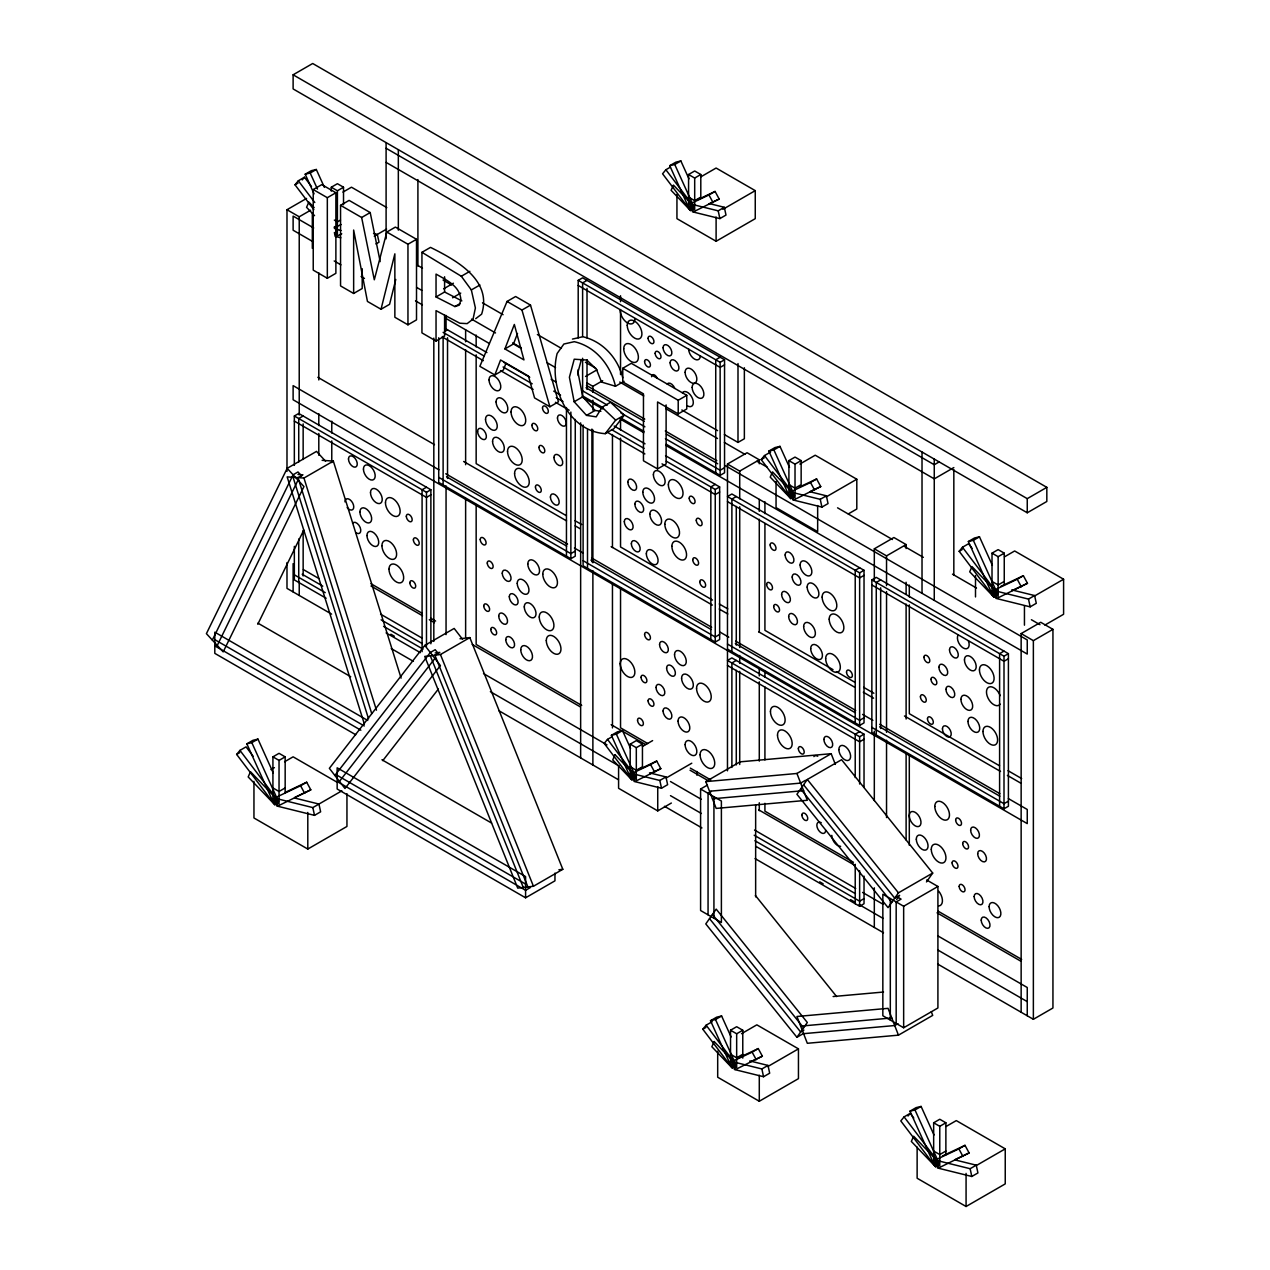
<?xml version="1.0" encoding="UTF-8"?>
<svg xmlns="http://www.w3.org/2000/svg" width="1270" height="1270" viewBox="0 0 1270 1270"><rect width="100%" height="100%" fill="white"/><g stroke="black" fill="none" stroke-linecap="round" stroke-linejoin="round"><path stroke-width="1.5" d="M353.647 293.465L353.647 230.045L367.443 301.434L381.016 309.261L394.859 253.841L394.859 317.262L407.956 324.818L416.512 319.865L416.512 239.3L395.383 227.092L386.826 232.045L374.301 279.781L361.648 217.503L340.55 205.327L340.55 285.909L353.647 293.465L362.204 288.512L362.204 268.7M395.78 279.463L389.572 304.324L381.016 309.261M581.342 359.68L577.961 372.3L582.724 396.811L595.106 410.448L600.9 411.321M494.824 374.967L500.57 359.997L528.463 376.095L534.559 397.907L549.894 406.765L558.451 401.812L530.511 305.117L515.62 296.513L507.047 301.45L479.869 366.331L494.824 374.967L503.38 370.014L505.936 363.363M504.904 348.917L514.334 324.453L523.954 359.902L504.904 348.917L513.477 343.964L517.509 333.486M274.844 804.751L277.13 799.528L250.476 771.716L248.19 776.938L274.844 804.751L277.892 802.989M690.483 210.55L692.769 205.311L673.402 185.087L671.1 190.309L690.483 210.55L693.547 208.772M790.813 498.618L793.115 493.395L772.525 471.9L770.223 477.123L790.813 498.618L793.877 496.856M993.934 597.106L996.22 591.868L971.994 566.579L969.708 571.817L993.934 597.106L996.982 595.328M935.561 1166.733L937.863 1161.494L913.638 1136.206L911.336 1141.444L935.561 1166.733L938.625 1164.955M287.163 468.344L206.407 633.651L223.202 651.891L303.959 486.585L287.163 468.344L316.532 451.39L325.565 461.216M212.344 640.096L293.1 474.789L297.99 471.964L301.688 475.98M217.265 645.446L298.021 480.139M257.778 624.269L303.8 530.066M615.474 386.255C610.632 365.49 595.773 346.519 574.294 341.693L563.88 344.027L557.133 353.505C548.608 386.636 567.738 431.101 605.218 433.673L613.791 428.736L624.237 415.163L610.568 402.288L602.012 407.225L596.202 416.846L586.534 415.385L574.167 401.764L569.404 377.253L574.231 359.204L586.819 360.045L596.36 369.189L601.535 382.064L615.474 386.255L624.046 381.317M807.323 779.478L796.925 794.274L888.047 907.637L898.446 892.842L932.704 873.062L841.581 759.698L807.323 779.478L898.446 892.842M796.925 1037.288L807.323 1022.493L716.185 909.129L705.787 923.925L796.925 1037.288L803.767 1033.335M896.668 899.509L899.604 895.334L894.715 898.16L803.592 784.796M926.465 881.951L932.704 873.062M605.218 433.673L615.664 420.116L624.237 415.163M424.799 645.398L329.359 768.318L344.964 788.495L440.404 665.575L424.799 645.398L454.168 628.444L462.566 639.302M334.867 775.446L430.308 652.526L435.197 649.7L438.642 654.145M339.455 781.367L434.896 658.447M382.778 760.635L438.356 689.07M313.849 209.661L295.005 184.801L298.323 180.769L304.435 177.228L311.499 186.563M302.228 179.927L304.435 177.228M665.877 169.751L662.575 173.784L689.975 209.947L693.277 205.915L665.877 169.751L670.465 167.1M239.951 750.395L277.638 800.132L274.336 804.164L236.649 754.428L239.951 750.395L246.062 746.855L253.127 756.19M764.492 455.565L793.623 493.998L790.305 498.031L761.19 459.597L764.492 455.565L770.62 452.041M607.505 739.378L604.202 743.41L631.603 779.574L634.921 775.541L607.505 739.378L612.092 736.727M962.469 547.259L996.728 592.471L993.426 596.503L959.168 551.291L962.469 547.259L968.581 543.735L972.137 548.402M706.136 1025.192L735.251 1063.625L731.949 1067.657L702.818 1029.224L706.136 1025.192L712.248 1021.667M904.097 1116.886L900.795 1120.918L935.053 1166.13L938.371 1162.098L904.097 1116.886L910.225 1113.361L913.765 1118.029M908.018 1116.044L910.225 1113.361M475.71 318.675L481.632 314.15C492.681 279.844 455.867 260.033 430.514 247.38L421.942 252.317L421.942 332.899L436.039 341.027L444.595 336.09L444.595 315.182M293.116 74.803L312.69 63.5L1046.829 487.347L1046.829 501.475L1027.255 512.778L293.116 88.932L293.116 74.803L1027.255 498.65L1046.829 487.347M314.087 193.85L305.197 174.212L311.325 170.688L316.309 169.482L324.39 187.341M305.197 174.212L310.197 173.022L316.309 169.482M295.005 184.801L298.069 183.039M313.23 189.563L321.802 184.61L335.883 192.754L335.883 273.32L327.327 278.273L313.23 270.129L313.23 189.563L327.327 197.691L335.883 192.754M286.988 471.408L286.988 209.725L306.578 198.422M331.295 191.119L331.295 187.23L337.407 183.706L343.519 187.23L343.519 204.724M331.295 187.23L337.407 190.77L343.519 187.23M286.988 209.725L299.228 216.789L310.658 210.201M342.963 192.103L351.472 187.198L386.81 207.597M340.55 205.327L349.123 200.39L370.205 212.566L380.174 261.62M340.471 220.091L337.407 221.853L334.343 220.091M361.648 217.503L370.205 212.566M374.253 236.188L386.588 229.092M375.936 243.951L379 242.189L377.317 234.426L373.539 233.49M386.826 232.045L407.956 244.237L416.512 239.3M421.942 252.317L461.312 276.257L469.868 271.32M443.611 288.846L453.406 283.194M436.039 296.958L454.882 306.562L459.28 305.149L460.883 299.815C460.026 286.02 446.437 280.146 436.039 274.082L436.039 296.958L444.595 292.005L461.851 300.879M669.75 165.687L674.751 164.497L694.134 207.327L689.134 208.534L669.75 165.687L675.878 162.163L680.863 160.957L688.943 178.816M674.751 164.497L680.863 160.957M452.58 297.799L460.74 293.084M436.039 341.027L436.039 310.642L459.835 323.215L467.138 323.628L473.059 319.103L475.393 307.975L471.345 289.941L479.917 285.004M454.882 306.562L460.026 303.609M700.802 174.514L694.69 178.054L694.69 209.693L688.578 206.169L688.578 174.514L694.69 170.99L700.802 174.514L700.802 197.12L694.69 200.66L688.578 197.12M700.786 176.879L716.105 168.037L755.253 190.643L755.253 218.662L716.105 241.268L676.942 218.662L676.942 194.373M294.338 465.376L294.338 416.004L298.736 413.464L430.879 489.76L430.879 643.779M444.595 331.518L447.532 329.819M303.149 416.004L298.736 418.544L298.736 461.994M708.946 194.977L715.073 191.437L719.185 199.041L693.69 211.725L689.578 204.137L708.946 194.977L713.073 202.581M507.047 301.45L521.954 310.055L530.511 305.117M578.199 337.883L578.199 280.368L582.612 277.828L724.551 359.775L724.551 472.805L720.138 475.345L666.242 444.23M587.01 280.368L582.612 282.908L582.612 336.455M718.201 210.836L724.313 207.296L725.995 215.059L719.884 218.599L692.467 211.82L690.785 204.057L718.201 210.836L719.884 218.599M722.916 209.312L755.253 190.643M364.379 724.122L287.163 476.885L303.959 478.044L333.327 461.089L401.114 678.132M585.549 376.444L596.963 369.856M657.558 468.916L643.461 460.788L643.461 393.843L622.76 381.889L622.76 368.268L631.317 363.315L686.768 395.335L686.768 408.956L678.212 413.909L657.558 401.971L657.558 468.916L666.115 463.979L666.115 404.908M586.772 382.81L592.884 386.334L602.678 380.683M426.482 487.22L422.084 489.76L422.084 651.685M574.167 401.764L582.724 396.811M294.338 416.004L426.482 492.3L430.879 489.76M430.879 494.84L426.482 497.395L294.338 421.1M586.534 415.385L595.106 410.448M720.138 357.235L715.74 359.775L715.74 472.805M578.199 280.368L720.138 362.315L724.551 359.775M724.551 364.855L720.138 367.395L578.199 285.464M622.76 368.268L678.212 400.272L686.768 395.335M724.376 434.562L737.997 442.42L744.363 438.753L744.363 367.776M575.262 551.069L570.865 553.625L438.721 477.329M727.472 770.827L727.472 464.042L747.062 452.739L759.285 459.803L759.285 463.772M724.551 467.709L720.138 470.265L665.417 438.674M246.84 743.839L251.825 742.648L278.479 801.545L273.479 802.735L246.84 743.839L252.952 740.315L257.953 739.108L273.288 773.033M251.825 742.648L257.953 739.108M438.721 337.756L438.721 482.409L570.865 558.705L575.262 556.165L575.262 419.433M236.649 754.428L239.697 752.665M768.874 451.088L773.875 449.897L794.464 495.411L789.464 496.618L768.874 451.088L774.986 447.564L779.986 446.373L789.495 467.376M773.875 449.897L779.986 446.373M715.248 484.394L710.835 486.934L710.835 639.524M727.472 464.042L739.711 471.106L759.285 459.803M761.19 459.597L764.254 457.835M666.306 461.216L715.248 489.474L719.645 486.934L719.645 639.524L715.248 642.064L583.105 565.769L583.105 425.069M719.645 492.014L715.248 494.554L662.035 463.852M440.452 654.542L469.821 637.603L562.816 869.299L533.448 886.254L517.731 888.127L424.736 656.415L440.452 654.542L533.448 886.254M272.923 756.856L279.035 760.397L279.035 803.91L272.923 800.386L272.923 756.856L279.035 753.332L285.163 756.856L285.163 793.274M801.148 460.613L795.02 464.153L795.02 497.776L788.908 494.252L788.908 460.613L795.02 457.089L801.148 460.613L801.148 484.632L795.02 488.172L788.908 484.632M279.035 760.397L285.163 756.856M736.283 496.538L731.885 499.078L731.885 651.669M799.894 464.058L815.213 455.216L856.806 479.234L856.806 509.016L848.296 513.921M270.986 769.604L274.383 767.636M284.607 761.73L293.116 756.825L336.852 782.082M810.498 482.489L816.61 478.949L820.737 486.553L794.02 499.808L789.908 492.204L810.498 482.489L814.61 490.093M285.163 787.94L279.035 791.48L272.923 787.94M300.577 785.749L306.689 782.225L310.801 789.829L278.035 805.942L273.923 798.338L300.577 785.749L304.689 793.353M820.245 499.332L826.357 495.808L828.04 503.571L821.928 507.095L792.797 499.888L791.131 492.125L820.245 499.332L821.928 507.095M826.167 496.919L856.806 479.234M294.449 797.989L318.945 804.053L320.627 811.816L314.515 815.356L276.828 806.021L275.145 798.258L312.833 807.593L341.836 790.845M939.165 461.915L934.26 464.741L386.096 148.273M953.833 467.566L934.26 478.869L386.096 162.401M253.952 781.352L253.952 817.975L307.8 849.058L346.948 826.452L346.948 793.686M719.645 634.428L715.248 636.984L583.105 560.689M874.316 580.533L874.316 548.815L893.889 537.512L906.113 544.576L906.113 548.545M859.631 567.753L855.218 570.293L855.218 722.884M874.316 548.815L886.539 555.879L906.113 544.576M864.029 570.293L731.885 493.998L727.472 496.538L859.631 572.833L864.029 570.293L864.029 722.884L859.631 725.424L727.472 649.129M864.029 575.373L859.631 577.913L727.472 501.618M871.855 579.898L876.268 577.358L1008.412 653.653L1008.412 806.244L1003.999 808.784L871.855 732.488L871.855 579.898L1003.999 656.193L1008.412 653.653M736.283 660.432L731.885 662.972L731.885 767.461M611.394 735.314L616.379 734.123L635.762 776.954L630.761 778.161L611.394 735.314L617.506 731.79L622.506 730.583L630.571 748.443M880.666 579.898L876.268 582.438L876.268 735.028M616.379 734.123L622.506 730.583M968.359 541.544L973.344 540.337L997.569 593.884L992.584 595.09L968.359 541.544L974.471 538.004L979.472 536.813L992.394 565.372M973.344 540.337L979.472 536.813M959.168 551.291L962.215 549.529M642.445 744.141L636.318 747.681L636.318 779.32L630.206 775.795L630.206 744.141L636.318 740.616L642.445 744.141L642.445 766.747L636.318 770.287L630.206 766.747M642.414 746.506L652.621 740.6M1004.252 553.164L998.141 556.689L998.141 596.249L992.013 592.725L992.013 553.164L998.141 549.624L1004.252 553.164L1004.252 585.184M1004.443 556.863L1014.651 550.974L1063.593 579.231L1063.593 614.267L1044.877 625.078M650.589 764.603L656.701 761.063L660.813 768.667L635.317 781.352L631.206 773.763L650.589 764.603L654.701 772.208M659.828 780.463L665.956 776.922L667.623 784.685L661.511 788.225L634.111 781.447L632.428 773.684L659.828 780.463L661.511 788.225M1004.252 581.422L998.141 584.946L992.013 581.422M666.242 777.954L691.785 763.206M1017.238 579.247L1023.366 575.707L1027.478 583.311L997.14 598.281L993.013 590.693L1017.238 579.247L1021.366 586.851M705.787 781.621L796.925 773.478L807.323 800.275L716.185 808.418L705.787 781.621L740.045 761.841L831.183 753.697L835.342 764.413M618.585 765.873L618.585 788.289L657.733 810.895L671.354 803.037M1028.494 599.091L1034.605 595.551L1036.288 603.313L1030.176 606.854L995.918 598.376L994.235 590.614L1028.494 599.091L1030.176 606.854M700.595 789.019L721.392 801.021L721.392 922.528L700.595 910.526L700.595 789.019L707.438 785.066M1034.653 595.932L1063.593 579.231M530.479 887.476L525.589 890.302L337.153 781.51M525.589 897.795L525.589 876.602L337.153 767.81L337.153 789.003L525.589 897.795L554.958 880.84L554.958 873.125M711.311 791.448L708.057 793.321L708.057 914.829M864.029 717.788L859.631 720.328L727.472 644.049M1021.143 1012.238L1021.143 633.587L1040.717 622.284L1052.941 629.348L1052.941 1007.999L1033.367 1019.302L937.657 964.041M859.631 731.631L855.218 734.187L855.218 777.558M1003.999 651.097L999.601 653.653L999.601 806.244M864.029 734.187L731.885 657.892L727.472 660.432L859.631 736.727L864.029 734.187L864.029 787.416M796.925 773.478L831.183 753.697M1021.143 633.587L1033.367 640.651L1052.941 629.348M864.029 739.267L859.631 741.807L727.472 665.512M1008.412 658.733L1003.999 661.273L871.855 584.978M805.545 780.272L800.656 783.098L709.517 791.242M1008.412 801.148L1003.999 803.688L871.855 727.392M864.029 898.636L859.631 901.176L754.936 840.74M755.872 846.36L859.631 906.272L864.029 903.732L864.029 876.125M903.653 906.256L937.911 886.476L937.911 1007.983L903.653 1027.763L882.84 1015.746L882.84 894.239L903.653 906.256L903.653 1027.763M710.501 1020.715L715.502 1019.524L736.092 1065.038L731.107 1066.244L710.501 1020.715L716.629 1017.191L721.614 1016L731.123 1037.003M715.502 1019.524L721.614 1016M702.818 1029.224L705.882 1027.462M730.536 1030.24L736.663 1033.78L736.663 1067.403L730.536 1063.879L730.536 1030.24L736.663 1026.716L742.775 1030.24L742.775 1058.116M736.663 1033.78L742.775 1030.24M741.521 1033.685L756.841 1024.842L798.449 1048.861L798.449 1078.643L759.285 1101.249L717.693 1077.23L717.693 1051.163M742.775 1054.259L736.663 1057.799L730.536 1054.259M752.126 1052.116L758.253 1048.575L762.365 1056.18L735.647 1069.435L731.536 1061.831L752.126 1052.116L756.253 1059.72M803.91 1030.097L800.656 1031.986L709.517 918.607M761.873 1068.959L768.001 1065.435L769.683 1073.198L763.556 1076.722L734.441 1069.515L732.758 1061.752L761.873 1068.959L763.556 1076.722M767.81 1066.546L798.449 1048.861M897.985 1023.652L894.715 1025.541L803.592 1033.669M898.446 1035.161L888.047 1008.348L796.925 1016.492L807.323 1043.289L898.446 1035.161L932.704 1015.381L931.323 1011.793M909.987 1111.171L914.987 1109.964L939.213 1163.51L934.212 1164.717L909.987 1111.171L916.099 1107.63L921.099 1106.44L934.021 1134.999M914.987 1109.964L921.099 1106.44M945.88 1122.791L939.768 1126.315L939.768 1165.876L933.656 1162.352L933.656 1122.791L939.768 1119.251L945.88 1122.791L945.88 1154.811M946.071 1126.49L956.294 1120.6L1005.237 1148.858L1005.237 1183.894L966.073 1206.5L917.13 1178.243L917.13 1147.096M945.88 1151.049L939.768 1154.573L933.656 1151.049M958.882 1148.874L964.994 1145.334L969.105 1152.938L938.768 1167.908L934.656 1160.32L958.882 1148.874L962.993 1156.478M970.137 1168.717L976.249 1165.177L977.932 1172.94L971.804 1176.48L937.546 1168.003L935.863 1160.24L970.137 1168.717L971.804 1176.48M976.297 1165.558L1005.237 1148.858M334.073 227.87L341.17 224.52M341.741 233.807L336.407 236.315L334.756 233.283M697.452 199.771L715.073 191.437M708.612 204.041L719.185 199.041M799.449 487.061L816.61 478.949M810.435 491.411L820.737 486.553M285.369 792.289L306.689 782.225M294.815 797.385L310.801 789.829M1000.871 586.343L1023.366 575.707M1011.904 590.677L1027.478 583.311M639.08 769.398L656.701 761.063M650.256 773.668L660.813 768.667M737.664 1058.307L758.253 1048.575M750.348 1061.863L762.365 1056.18M942.499 1155.97L964.994 1145.334M955.262 1159.478L969.105 1152.938M572.452 339.074L582.851 336.74C602.79 341.392 618.014 358.235 622.744 377.873M459.994 638.762L469.821 637.603M435.181 652.939L439.801 652.383L434.911 655.209L527.891 886.92M558.879 869.775L562.816 869.299M712.454 798.798L803.592 790.67M833.12 996.537L883.523 992.029M800.656 1026.112L891.778 1017.968M322.12 460.311L333.327 461.089M297.99 474.472L302.911 474.805L298.021 477.631L371.713 713.549M709.692 203.676L724.313 207.296M335.391 229.108L341.043 230.505M340.836 237.792L335.185 236.395L334.518 233.299M809.974 491.744L826.357 495.808M1011.777 589.899L1034.605 595.551M649.51 772.858L665.956 776.922M749.792 1060.926L768.001 1065.435M955.31 1160.002L976.249 1165.177M688.578 174.514L694.69 178.054M992.013 553.164L998.141 556.689M788.908 460.613L795.02 464.153M681.831 409.988L717.582 430.625M417.322 265.192L422.465 268.16M443.055 280.051L451.628 285.004M482.505 302.831L503.079 314.706M537.385 334.518L561.403 348.377M585.422 362.252L595.709 368.189M619.728 382.048L643.747 395.923M666.036 408.797L717.502 438.499M724.36 442.468L744.934 454.342M756.952 461.28L767.239 467.217M837.565 507.825L892.461 539.512M904.462 546.449L923.338 557.339M952.484 574.167L976.503 588.042M1031.399 619.728L1039.971 624.681M334.343 232.521L337.407 234.283L337.407 190.77M313.69 227.965L293.116 216.09L293.116 230.219L313.404 241.935M416.608 287.385L421.751 290.37M471.503 319.087L495.522 332.946M512.667 342.852L521.24 347.805M546.973 362.648L555.546 367.601M586.422 385.429L644.747 419.1M665.321 430.99L716.788 460.692M725.361 465.645L1027.255 639.937L1027.255 654.066L666.194 445.611M513.477 343.964L521.399 348.551M586.026 387.747L644.176 421.307M666.401 434.149L717.709 463.772M581.628 390.287L607.282 405.098M620.951 413.004L644.89 426.815M603.091 407.765L582.612 395.938L582.612 358.267M621.871 418.608L644.049 431.419M415.512 300.879L422.37 304.848M444.706 317.738L489.347 343.503M551.148 379.19L556.308 382.175M582.057 397.034L602.663 408.94M619.839 418.846L643.874 432.721M334.2 260.969L340.931 264.858M361.109 276.511L364.474 278.447M444.595 328.12L486.918 352.568M504.063 362.458L529.749 377.301M553.736 391.144L560.578 395.097M614.172 426.037L645.017 443.833M665.559 455.708L719.645 486.934M443.119 332.359L484.235 356.108M503.079 366.982L532.193 383.794M556.181 397.637L563.039 401.59M611.489 429.577L644.033 448.358M442.15 336.883L483.33 360.664M500.507 370.586L533.114 389.398M555.419 402.288L569.15 410.21M607.123 432.133L644.874 453.93M566.388 515.715L476.155 463.629L476.155 354.838M574.897 520.621L581.708 524.558M712.47 600.059L620.538 546.973L620.538 438.182M719.28 603.98L727.789 608.901M833.009 669.655L764.921 630.333L764.921 523.526M836.422 671.624L855.139 682.434M863.663 687.34L873.871 693.245M999.522 765.778L909.304 713.692L909.304 604.901M1008.047 770.699L1021.651 778.558M317.833 377.301L434.467 444.643M463.629 461.47L566.547 520.89M575.135 525.843L580.279 528.812M611.156 546.64L712.343 605.076M719.217 609.028L727.789 613.981M758.666 631.809L854.726 687.26M863.298 692.213L873.585 698.167M904.462 715.994L1000.522 771.446M1007.38 775.398L1021.096 783.336M438.912 469.805L293.116 385.635L293.116 399.764L1027.255 823.611L1027.255 809.482L1008.38 798.592M445.77 473.773L567.563 544.084M574.421 548.037L582.993 552.99M591.566 557.943L711.644 627.269M720.217 632.222L728.789 637.175M735.663 641.128L855.726 710.454M862.584 714.423L872.871 720.36M879.745 724.313L999.807 793.639M446.548 476.758L566.69 546.116M590.931 560.118L711.073 629.475M735.314 643.477L855.456 712.835M879.697 726.837L999.823 796.195M926.703 879.999L937.911 886.476M370.935 583.708L422.005 613.204M430.514 618.109L435.626 621.062M581.708 705.406L476.155 644.461L476.155 504.555M647.779 743.553L620.538 727.821L620.538 587.915M690.34 768.128L710.771 779.923M853.44 862.298L764.921 811.181L764.921 803.307M938.244 911.257L1021.651 959.406M371.015 586.026L422.465 615.728M429.323 619.697L434.467 622.665M472.218 644.446L580.279 706.834M611.156 724.662L645.462 744.474M690.054 770.223L707.199 780.129M758.666 809.831L854.726 865.283M937.054 912.828L1021.096 961.342M896.668 896.572L901.081 899.112L896.175 901.938L896.175 1023.445M630.206 744.141L636.318 747.681M303.403 569.595L318.849 578.501M380.587 614.156L421.751 637.921M483.505 673.576L607.012 744.887M670.481 781.526L701.357 799.354M754.523 830.04L855.726 888.476M862.584 892.429L883.174 904.319M938.054 936.006L1027.255 987.504L1027.255 1015.762M302.181 574.246L322.77 586.137M381.111 619.823L422.307 643.604M754.189 835.231L855.456 893.683M294.338 574.818L325.231 592.645M383.572 626.332L423.053 649.129M390.89 634.222L394.319 636.207M490.363 691.674L619.014 765.937M670.481 795.655L701.357 813.483M819.706 881.809L823.135 883.793M850.582 899.636L854.011 901.621M859.155 904.589L883.174 918.448M938.054 950.135L1027.255 1001.633M326.152 598.265L294.338 579.898L294.338 546.338M386.096 632.889L420.37 652.669M331.597 614.124L286.988 588.375L286.988 562.61M391.224 648.557L413.385 661.352M498.872 710.708L618.442 779.732M664.448 806.291L701.929 827.929M755.047 858.599L883.491 932.751M257.921 623.157L350.695 676.719M367.728 720.471L214.805 632.174L214.805 653.367L355.695 734.711M214.805 639.667L364.284 725.964M214.805 645.874L360.855 730.202M381.937 759.762L491.569 823.055M337.153 775.303L525.589 884.079M933.656 1122.791L939.768 1126.315M602.012 407.225L615.664 420.116M314.182 207.645L308.848 202.089L306.562 207.312L314.547 215.662M800.656 788.972L891.778 902.335M755.38 895.477L836.644 996.585M712.454 914.432L803.592 1027.811M298.323 180.769L314.801 202.533M461.312 276.257L471.345 289.941M310.197 173.022L317.468 189.087M334.423 226.568L336.852 231.918M430.292 655.764L523.288 887.476M303.959 478.044L376.46 710.184M293.1 477.298L368.554 718.868M521.954 310.055L549.894 406.765M312.833 807.593L314.515 815.356M1033.367 640.651L1033.367 1019.302M1027.255 498.65L1027.255 512.778M1024.446 605.726L1024.446 625.189M1003.999 656.193L1003.999 808.784M975.503 575.516L975.503 596.932M966.073 1173.401L966.073 1206.5M953.833 469.535L953.833 575.358M934.26 459.089L934.26 600.377M922.02 452.025L922.02 593.312M909.304 585.121L909.304 596.995M909.304 754.634L909.304 845.28M906.113 582.247L906.113 594.138M906.113 604.044L906.113 719.026M906.113 752.729L906.113 839.962M890.318 898.557L890.318 1020.064M886.539 555.879L886.539 585.613M886.539 591.566L886.539 732.314M886.539 740.251L886.539 817.562M880.666 587.819L880.666 728.52M874.316 731.202L874.316 800.592M874.316 887.809L874.316 927.465M859.631 572.833L859.631 725.424M859.631 736.727L859.631 784.034M859.631 870.775L859.631 906.272M855.218 864.298L855.218 903.732M817.658 505.555L817.658 531.622L776.049 507.603L776.049 481.536M764.921 501.761L764.921 513.636M764.921 671.274L764.921 677.18M764.921 687.038L764.921 759.952M759.285 499.459L759.285 511.35M759.285 519.271L759.285 632.269M759.285 667.956L759.285 675.894M759.285 681.831L759.285 761.143M759.285 802.767L759.285 810.704M759.285 1075.182L759.285 1101.249M755.65 804.767L755.65 896.874M739.711 471.106L739.711 498.856M739.711 506.793L739.711 647.541M739.711 655.479L739.711 663.4M739.711 671.338L739.711 764.508M737.997 363.569L737.997 442.42M736.283 506.444L736.283 645.16M736.283 670.29L736.283 764.921M720.138 362.315L720.138 475.345M716.105 216.98L716.105 241.268M715.248 489.474L715.248 642.064M713.931 796.719L713.931 918.226M696.897 771.477L696.897 775.208M678.212 400.272L678.212 413.909M657.733 786.606L657.733 810.895M620.538 295.751L620.538 301.673M620.538 309.547L620.538 374.602M620.538 420.386L620.538 430.276M612.457 434.515L612.457 547.513M612.457 583.184L612.457 727.916M592.884 386.334L592.884 392.287M592.884 400.209L592.884 410.131M592.884 429.943L592.884 562.769M592.884 570.706L592.884 764.984M591.915 429.038L591.915 561.8M587.502 429.593L587.502 568.309M587.01 288.306L587.01 337.883M587.01 359.696L587.01 389.43M580.644 422.894L580.644 757.92M578.199 369.602L578.199 375.555M570.865 412.067L570.865 558.705M566.452 407.543L566.452 556.165M476.155 335.058L476.155 346.916M465.63 329.914L465.63 341.805M465.63 349.742L465.63 464.725M465.63 498.427L465.63 637.191M447.532 337.756L447.532 478.457M446.056 315.436L446.056 329.327M446.056 485.934L446.056 634.619M444.595 276.765L444.595 292.005M443.119 336.328L443.119 484.95M433.816 338.122L433.816 641.429M426.482 492.3L426.482 646.319M417.909 179.594L417.909 265.938M407.956 244.237L407.956 324.818M398.335 149.685L398.335 230.14M386.096 142.621L386.096 238.823M331.772 421.195L331.772 433.022M331.772 440.912L331.772 462.582M327.327 197.691L327.327 278.273M318.802 272.891L318.802 379.952M318.802 413.655L318.802 425.545M318.802 433.467L318.802 455.279M312.325 213.646L312.325 248.348M307.8 812.435L307.8 849.058M303.149 423.91L303.149 459.454M303.149 530.542L303.149 575.945M299.228 216.789L299.228 415.036M299.228 581.565L299.228 595.439M298.736 539.004L298.736 582.438M293.116 563.658L293.116 591.915M352.584 523.192A6.223 3.604 60 0 1 360.204 527.59A6.223 3.604 60 0 1 356.394 533.019M344.948 501.856A6.223 3.604 60 0 1 350.107 499.824A6.223 3.604 60 0 1 353.489 508.524A6.223 3.604 60 0 1 347.139 507.524M825.659 830.31A6.223 3.604 60 0 1 821.261 832.85A6.223 3.604 60 0 1 816.848 825.23A6.223 3.604 60 0 1 821.261 822.69M813.911 756.587A6.223 3.604 60 0 1 817.737 756.253M840.629 846.328A8.303 4.794 60 0 1 831.818 835.374M938.768 891.27A10.382 6.001 60 0 1 938.768 905.954M1000.188 704.136A10.382 6.001 60 0 1 989.108 700.008A10.382 6.001 60 0 1 989.108 687.006A10.382 6.001 60 0 1 1000.188 695.658M968.375 640.763A8.303 4.794 60 0 1 963.279 648.002A8.303 4.794 60 0 1 958.199 634.889M651.621 376.73A4.159 2.397 60 0 1 653.796 374.713A4.159 2.397 60 0 1 657.098 378.19M700.357 355.711A8.303 4.794 60 0 1 694.5 359.092A8.303 4.794 60 0 1 688.626 348.917M667.179 384.016A6.223 3.604 60 0 1 674.814 388.429M634.873 318.738A10.382 6.001 60 0 1 627.539 322.977A10.382 6.001 60 0 1 620.204 310.261M682.355 392.779A8.303 4.794 60 0 1 692.531 398.653A8.303 4.794 60 0 1 687.451 405.892M615.029 754.713L612.743 759.936L632.127 780.177L634.413 774.938L615.029 754.713M714.153 1041.527L711.867 1046.75L732.457 1068.245L734.743 1063.022L714.153 1041.527M370.491 492.649A8.303 4.794 60 0 0 379.301 503.603A8.303 4.794 60 0 0 379.301 491.855A8.303 4.794 60 0 0 370.491 492.649M388.985 569.214A10.382 6.001 60 0 0 400.002 582.914A10.382 6.001 60 0 0 400.002 568.23A10.382 6.001 60 0 0 388.985 569.214M413.369 539.861A4.159 2.397 60 0 0 417.767 545.338A4.159 2.397 60 0 0 417.767 539.464A4.159 2.397 60 0 0 413.369 539.861M348.472 458.962A6.223 3.604 60 0 0 355.076 467.185A6.223 3.604 60 0 0 355.076 458.375A6.223 3.604 60 0 0 348.472 458.962M366.966 535.543A8.303 4.794 60 0 0 375.777 546.497A8.303 4.794 60 0 0 375.777 534.749A8.303 4.794 60 0 0 366.966 535.543M385.461 502.793A10.382 6.001 60 0 0 396.478 516.493A10.382 6.001 60 0 0 396.478 501.809A10.382 6.001 60 0 0 385.461 502.793M409.845 582.755A4.159 2.397 60 0 0 414.242 588.232A4.159 2.397 60 0 0 414.242 582.358A4.159 2.397 60 0 0 409.845 582.755M363.442 469.106A8.303 4.794 60 0 0 372.253 480.06A8.303 4.794 60 0 0 372.253 468.312A8.303 4.794 60 0 0 363.442 469.106M381.937 545.687A10.382 6.001 60 0 0 392.954 559.387A10.382 6.001 60 0 0 392.954 544.703A10.382 6.001 60 0 0 381.937 545.687M406.321 516.318A4.159 2.397 60 0 0 410.718 521.795A4.159 2.397 60 0 0 410.718 515.922A4.159 2.397 60 0 0 406.321 516.318M359.918 512A8.303 4.794 60 0 0 368.729 522.954A8.303 4.794 60 0 0 368.729 511.207A8.303 4.794 60 0 0 359.918 512M490.791 629.491A4.159 2.397 60 0 0 495.205 634.968A4.159 2.397 60 0 0 495.205 629.094A4.159 2.397 60 0 0 490.791 629.491M509.286 596.741A6.223 3.604 60 0 0 515.906 604.964A6.223 3.604 60 0 0 515.906 596.154A6.223 3.604 60 0 0 509.286 596.741M527.796 563.991A8.303 4.794 60 0 0 536.607 574.945A8.303 4.794 60 0 0 536.607 563.197A8.303 4.794 60 0 0 527.796 563.991M546.29 640.572A10.382 6.001 60 0 0 557.308 654.272A10.382 6.001 60 0 0 557.308 639.588A10.382 6.001 60 0 0 546.29 640.572M487.267 563.054A4.159 2.397 60 0 0 491.68 568.531A4.159 2.397 60 0 0 491.68 562.658A4.159 2.397 60 0 0 487.267 563.054M505.762 639.635A6.223 3.604 60 0 0 512.381 647.859A6.223 3.604 60 0 0 512.381 639.048A6.223 3.604 60 0 0 505.762 639.635M524.272 606.885A8.303 4.794 60 0 0 533.082 617.839A8.303 4.794 60 0 0 533.082 606.092A8.303 4.794 60 0 0 524.272 606.885M542.766 574.135A10.382 6.001 60 0 0 553.783 587.835A10.382 6.001 60 0 0 553.783 573.151A10.382 6.001 60 0 0 542.766 574.135M483.743 605.949A4.159 2.397 60 0 0 488.156 611.426A4.159 2.397 60 0 0 488.156 605.552A4.159 2.397 60 0 0 483.743 605.949M502.237 573.199A6.223 3.604 60 0 0 508.857 581.422A6.223 3.604 60 0 0 508.857 572.611A6.223 3.604 60 0 0 502.237 573.199M520.748 649.78A8.303 4.794 60 0 0 529.558 660.733A8.303 4.794 60 0 0 529.558 648.986A8.303 4.794 60 0 0 520.748 649.78M539.242 617.029A10.382 6.001 60 0 0 550.259 630.73A10.382 6.001 60 0 0 550.259 616.045A10.382 6.001 60 0 0 539.242 617.029M480.219 539.528A4.159 2.397 60 0 0 484.632 545.005A4.159 2.397 60 0 0 484.632 539.131A4.159 2.397 60 0 0 480.219 539.528M498.713 616.093A6.223 3.604 60 0 0 505.333 624.316A6.223 3.604 60 0 0 505.333 615.505A6.223 3.604 60 0 0 498.713 616.093M517.223 583.343A8.303 4.794 60 0 0 526.034 594.312A8.303 4.794 60 0 0 526.034 582.565A8.303 4.794 60 0 0 517.223 583.343M648.097 700.834A4.159 2.397 60 0 0 652.494 706.326A4.159 2.397 60 0 0 652.494 700.453A4.159 2.397 60 0 0 648.097 700.834M666.591 668.083A6.223 3.604 60 0 0 673.195 676.307A6.223 3.604 60 0 0 673.195 667.496A6.223 3.604 60 0 0 666.591 668.083M685.101 744.664A8.303 4.794 60 0 0 693.912 755.618A8.303 4.794 60 0 0 693.912 743.887A8.303 4.794 60 0 0 685.101 744.664M620.204 663.765A10.382 6.001 60 0 0 631.206 677.466A10.382 6.001 60 0 0 631.206 662.781A10.382 6.001 60 0 0 620.204 663.765M644.573 634.413A4.159 2.397 60 0 0 648.97 639.889A4.159 2.397 60 0 0 648.97 634.016A4.159 2.397 60 0 0 644.573 634.413M663.067 710.978A6.223 3.604 60 0 0 669.671 719.201A6.223 3.604 60 0 0 669.671 710.39A6.223 3.604 60 0 0 663.067 710.978M681.577 678.228A8.303 4.794 60 0 0 690.388 689.197A8.303 4.794 60 0 0 690.388 677.45A8.303 4.794 60 0 0 681.577 678.228M700.072 754.809A10.382 6.001 60 0 0 711.089 768.509A10.382 6.001 60 0 0 711.089 753.824A10.382 6.001 60 0 0 700.072 754.809M641.048 677.307A4.159 2.397 60 0 0 645.446 682.784A4.159 2.397 60 0 0 645.446 676.91A4.159 2.397 60 0 0 641.048 677.307M659.543 644.557A6.223 3.604 60 0 0 666.147 652.764A6.223 3.604 60 0 0 666.147 643.953A6.223 3.604 60 0 0 659.543 644.557M678.053 721.122A8.303 4.794 60 0 0 686.864 732.091A8.303 4.794 60 0 0 686.864 720.344A8.303 4.794 60 0 0 678.053 721.122M696.547 688.372A10.382 6.001 60 0 0 707.565 702.072A10.382 6.001 60 0 0 707.565 687.387A10.382 6.001 60 0 0 696.547 688.372M637.524 720.201A4.159 2.397 60 0 0 641.922 725.678A4.159 2.397 60 0 0 641.922 719.804A4.159 2.397 60 0 0 637.524 720.201M656.019 687.451A6.223 3.604 60 0 0 662.622 695.658A6.223 3.604 60 0 0 662.622 686.848A6.223 3.604 60 0 0 656.019 687.451M674.529 654.701A8.303 4.794 60 0 0 683.339 665.655A8.303 4.794 60 0 0 683.339 653.907A8.303 4.794 60 0 0 674.529 654.701M823.897 739.442A6.223 3.604 60 0 0 830.501 747.665A6.223 3.604 60 0 0 830.501 738.854A6.223 3.604 60 0 0 823.897 739.442M777.494 735.108A10.382 6.001 60 0 0 788.511 748.808A10.382 6.001 60 0 0 788.511 734.123A10.382 6.001 60 0 0 777.494 735.108M801.878 815.086A4.159 2.397 60 0 0 806.275 820.563A4.159 2.397 60 0 0 806.275 814.689A4.159 2.397 60 0 0 801.878 815.086M838.867 749.586A8.303 4.794 60 0 0 847.677 760.539A8.303 4.794 60 0 0 847.677 748.792A8.303 4.794 60 0 0 838.867 749.586M798.354 748.649A4.159 2.397 60 0 0 802.751 754.126A4.159 2.397 60 0 0 802.751 748.252A4.159 2.397 60 0 0 798.354 748.649M770.445 711.581A10.382 6.001 60 0 0 781.463 725.281A10.382 6.001 60 0 0 781.463 710.597A10.382 6.001 60 0 0 770.445 711.581M962.692 843.534A4.159 2.397 60 0 0 967.105 849.011A4.159 2.397 60 0 0 967.105 843.137A4.159 2.397 60 0 0 962.692 843.534M981.202 920.115A6.223 3.604 60 0 0 987.806 928.338A6.223 3.604 60 0 0 987.806 919.528A6.223 3.604 60 0 0 981.202 920.115M916.305 839.216A8.303 4.794 60 0 0 925.116 850.17A8.303 4.794 60 0 0 925.116 838.422A8.303 4.794 60 0 0 916.305 839.216M934.799 806.466A10.382 6.001 60 0 0 945.817 820.166A10.382 6.001 60 0 0 945.817 805.482A10.382 6.001 60 0 0 934.799 806.466M959.168 886.428A4.159 2.397 60 0 0 963.581 891.905A4.159 2.397 60 0 0 963.581 886.031A4.159 2.397 60 0 0 959.168 886.428M977.678 853.678A6.223 3.604 60 0 0 984.282 861.901A6.223 3.604 60 0 0 984.282 853.091A6.223 3.604 60 0 0 977.678 853.678M931.275 849.36A10.382 6.001 60 0 0 942.292 863.06A10.382 6.001 60 0 0 942.292 848.376A10.382 6.001 60 0 0 931.275 849.36M955.643 819.991A4.159 2.397 60 0 0 960.056 825.484A4.159 2.397 60 0 0 960.056 819.61A4.159 2.397 60 0 0 955.643 819.991M974.153 896.572A6.223 3.604 60 0 0 980.757 904.796A6.223 3.604 60 0 0 980.757 895.985A6.223 3.604 60 0 0 974.153 896.572M909.256 815.673A8.303 4.794 60 0 0 918.067 826.627A8.303 4.794 60 0 0 918.067 814.896A8.303 4.794 60 0 0 909.256 815.673M952.119 862.886A4.159 2.397 60 0 0 956.532 868.378A4.159 2.397 60 0 0 956.532 862.505A4.159 2.397 60 0 0 952.119 862.886M970.629 830.135A6.223 3.604 60 0 0 977.233 838.359A6.223 3.604 60 0 0 977.233 829.548A6.223 3.604 60 0 0 970.629 830.135M989.124 906.716A8.303 4.794 60 0 0 997.934 917.686A8.303 4.794 60 0 0 997.934 905.939A8.303 4.794 60 0 0 989.124 906.716M542.481 407.956A4.159 2.397 60 0 0 546.878 413.433A4.159 2.397 60 0 0 546.878 407.559A4.159 2.397 60 0 0 542.481 407.956M477.583 431.403A6.223 3.604 60 0 0 484.188 439.626A6.223 3.604 60 0 0 484.188 430.816A6.223 3.604 60 0 0 477.583 431.403M496.078 401.939A8.303 4.794 60 0 0 504.889 412.893A8.303 4.794 60 0 0 504.889 401.145A8.303 4.794 60 0 0 496.078 401.939M514.572 473.535A10.382 6.001 60 0 0 525.589 487.236A10.382 6.001 60 0 0 525.589 472.551A10.382 6.001 60 0 0 514.572 473.535M538.956 447.453A4.159 2.397 60 0 0 543.354 452.93A4.159 2.397 60 0 0 543.354 447.072A4.159 2.397 60 0 0 538.956 447.453M557.451 417.989A6.223 3.604 60 0 0 564.055 426.212A6.223 3.604 60 0 0 564.055 417.401A6.223 3.604 60 0 0 557.451 417.989M492.554 441.436A8.303 4.794 60 0 0 501.364 452.406A8.303 4.794 60 0 0 501.364 440.658A8.303 4.794 60 0 0 492.554 441.436M511.048 411.972A10.382 6.001 60 0 0 522.065 425.672A10.382 6.001 60 0 0 522.065 410.988A10.382 6.001 60 0 0 511.048 411.972M535.432 486.966A4.159 2.397 60 0 0 539.829 492.442A4.159 2.397 60 0 0 539.829 486.569A4.159 2.397 60 0 0 535.432 486.966M553.926 457.486A6.223 3.604 60 0 0 560.53 465.709A6.223 3.604 60 0 0 560.53 456.898A6.223 3.604 60 0 0 553.926 457.486M489.029 379.873A8.303 4.794 60 0 0 497.84 390.827A8.303 4.794 60 0 0 497.84 379.079A8.303 4.794 60 0 0 489.029 379.873M507.524 451.469A10.382 6.001 60 0 0 518.541 465.169A10.382 6.001 60 0 0 518.541 450.485A10.382 6.001 60 0 0 507.524 451.469M531.908 425.386A4.159 2.397 60 0 0 536.305 430.863A4.159 2.397 60 0 0 536.305 424.99A4.159 2.397 60 0 0 531.908 425.386M550.402 496.999A6.223 3.604 60 0 0 557.006 505.206A6.223 3.604 60 0 0 557.006 496.395A6.223 3.604 60 0 0 550.402 496.999M485.505 419.37A8.303 4.794 60 0 0 494.316 430.324A8.303 4.794 60 0 0 494.316 418.576A8.303 4.794 60 0 0 485.505 419.37M699.786 581.85A4.159 2.397 60 0 0 704.183 587.327A4.159 2.397 60 0 0 704.183 581.454A4.159 2.397 60 0 0 699.786 581.85M634.873 504.222A6.223 3.604 60 0 0 641.493 512.445A6.223 3.604 60 0 0 641.493 503.634A6.223 3.604 60 0 0 634.873 504.222M653.383 474.758A8.303 4.794 60 0 0 662.194 485.711A8.303 4.794 60 0 0 662.194 473.964A8.303 4.794 60 0 0 653.383 474.758M671.878 546.354A10.382 6.001 60 0 0 682.895 560.054A10.382 6.001 60 0 0 682.895 545.37A10.382 6.001 60 0 0 671.878 546.354M696.262 520.271A4.159 2.397 60 0 0 700.659 525.748A4.159 2.397 60 0 0 700.659 519.875A4.159 2.397 60 0 0 696.262 520.271M631.349 543.735A6.223 3.604 60 0 0 637.969 551.942A6.223 3.604 60 0 0 637.969 543.131A6.223 3.604 60 0 0 631.349 543.735M649.859 514.255A8.303 4.794 60 0 0 658.67 525.208A8.303 4.794 60 0 0 658.67 513.477A8.303 4.794 60 0 0 649.859 514.255M668.353 484.791A10.382 6.001 60 0 0 679.371 498.491A10.382 6.001 60 0 0 679.371 483.806A10.382 6.001 60 0 0 668.353 484.791M692.737 559.784A4.159 2.397 60 0 0 697.135 565.261A4.159 2.397 60 0 0 697.135 559.387A4.159 2.397 60 0 0 692.737 559.784M627.824 482.156A6.223 3.604 60 0 0 634.444 490.379A6.223 3.604 60 0 0 634.444 481.568A6.223 3.604 60 0 0 627.824 482.156M646.335 553.768A8.303 4.794 60 0 0 655.145 564.721A8.303 4.794 60 0 0 655.145 552.974A8.303 4.794 60 0 0 646.335 553.768M664.829 524.288A10.382 6.001 60 0 0 675.846 537.988A10.382 6.001 60 0 0 675.846 523.303A10.382 6.001 60 0 0 664.829 524.288M689.213 498.205A4.159 2.397 60 0 0 693.611 503.682A4.159 2.397 60 0 0 693.611 497.808A4.159 2.397 60 0 0 689.213 498.205M624.3 521.668A6.223 3.604 60 0 0 630.92 529.876A6.223 3.604 60 0 0 630.92 521.065A6.223 3.604 60 0 0 624.3 521.668M642.81 492.189A8.303 4.794 60 0 0 651.621 503.142A8.303 4.794 60 0 0 651.621 491.395A8.303 4.794 60 0 0 642.81 492.189M773.684 606.52A4.159 2.397 60 0 0 778.081 611.997A4.159 2.397 60 0 0 778.081 606.123A4.159 2.397 60 0 0 773.684 606.52M792.178 577.04A6.223 3.604 60 0 0 798.782 585.264A6.223 3.604 60 0 0 798.782 576.453A6.223 3.604 60 0 0 792.178 577.04M810.689 648.653A8.303 4.794 60 0 0 819.499 659.606A8.303 4.794 60 0 0 819.499 647.859A8.303 4.794 60 0 0 810.689 648.653M829.183 619.173A10.382 6.001 60 0 0 840.2 632.873A10.382 6.001 60 0 0 840.2 618.188A10.382 6.001 60 0 0 829.183 619.173M770.16 544.941A4.159 2.397 60 0 0 774.557 550.418A4.159 2.397 60 0 0 774.557 544.544A4.159 2.397 60 0 0 770.16 544.941M788.654 616.553A6.223 3.604 60 0 0 795.258 624.761A6.223 3.604 60 0 0 795.258 615.95A6.223 3.604 60 0 0 788.654 616.553M807.164 587.073A8.303 4.794 60 0 0 815.975 598.027A8.303 4.794 60 0 0 815.975 586.295A8.303 4.794 60 0 0 807.164 587.073M825.659 658.685A10.382 6.001 60 0 0 836.676 672.37A10.382 6.001 60 0 0 836.676 657.701A10.382 6.001 60 0 0 825.659 658.685M766.635 584.454A4.159 2.397 60 0 0 771.033 589.931A4.159 2.397 60 0 0 771.033 584.057A4.159 2.397 60 0 0 766.635 584.454M785.13 554.974A6.223 3.604 60 0 0 791.734 563.197A6.223 3.604 60 0 0 791.734 554.387A6.223 3.604 60 0 0 785.13 554.974M803.64 626.586A8.303 4.794 60 0 0 812.451 637.54A8.303 4.794 60 0 0 812.451 625.792A8.303 4.794 60 0 0 803.64 626.586M822.135 597.106A10.382 6.001 60 0 0 833.152 610.806A10.382 6.001 60 0 0 833.152 596.122A10.382 6.001 60 0 0 822.135 597.106M846.503 672.1A4.159 2.397 60 0 0 850.916 677.577A4.159 2.397 60 0 0 850.916 671.703A4.159 2.397 60 0 0 846.503 672.1M781.606 594.471A6.223 3.604 60 0 0 788.21 602.694A6.223 3.604 60 0 0 788.21 593.884A6.223 3.604 60 0 0 781.606 594.471M800.116 565.007A8.303 4.794 60 0 0 808.926 575.961A8.303 4.794 60 0 0 808.926 564.213A8.303 4.794 60 0 0 800.116 565.007M930.989 679.339A4.159 2.397 60 0 0 935.387 684.816A4.159 2.397 60 0 0 935.387 678.942A4.159 2.397 60 0 0 930.989 679.339M949.484 649.859A6.223 3.604 60 0 0 956.088 658.082A6.223 3.604 60 0 0 956.088 649.272A6.223 3.604 60 0 0 949.484 649.859M967.978 721.471A8.303 4.794 60 0 0 976.789 732.425A8.303 4.794 60 0 0 976.789 720.677A8.303 4.794 60 0 0 967.978 721.471M927.465 718.836A4.159 2.397 60 0 0 931.862 724.313A4.159 2.397 60 0 0 931.862 718.439A4.159 2.397 60 0 0 927.465 718.836M945.959 689.372A6.223 3.604 60 0 0 952.563 697.579A6.223 3.604 60 0 0 952.563 688.769A6.223 3.604 60 0 0 945.959 689.372M964.454 659.892A8.303 4.794 60 0 0 973.264 670.846A8.303 4.794 60 0 0 973.264 659.098A8.303 4.794 60 0 0 964.454 659.892M982.964 731.488A10.382 6.001 60 0 0 993.965 745.188A10.382 6.001 60 0 0 993.965 730.52A10.382 6.001 60 0 0 982.964 731.488M923.941 657.273A4.159 2.397 60 0 0 928.338 662.75A4.159 2.397 60 0 0 928.338 656.876A4.159 2.397 60 0 0 923.941 657.273M942.435 728.869A6.223 3.604 60 0 0 949.039 737.092A6.223 3.604 60 0 0 949.039 728.281A6.223 3.604 60 0 0 942.435 728.869M960.93 699.389A8.303 4.794 60 0 0 969.74 710.359A8.303 4.794 60 0 0 969.74 698.611A8.303 4.794 60 0 0 960.93 699.389M979.44 669.925A10.382 6.001 60 0 0 990.441 683.625A10.382 6.001 60 0 0 990.441 668.941A10.382 6.001 60 0 0 979.44 669.925M920.417 696.77A4.159 2.397 60 0 0 924.814 702.246A4.159 2.397 60 0 0 924.814 696.373A4.159 2.397 60 0 0 920.417 696.77M938.911 667.29A6.223 3.604 60 0 0 945.515 675.513A6.223 3.604 60 0 0 945.515 666.702A6.223 3.604 60 0 0 938.911 667.29M655.145 353.33A4.159 2.397 60 0 0 659.543 358.807A4.159 2.397 60 0 0 659.543 352.933A4.159 2.397 60 0 0 655.145 353.33M692.15 387.413A8.303 4.794 60 0 0 700.945 398.367A8.303 4.794 60 0 0 700.945 386.62A8.303 4.794 60 0 0 692.15 387.413M627.237 325.358A10.382 6.001 60 0 0 638.254 339.058A10.382 6.001 60 0 0 638.254 324.374A10.382 6.001 60 0 0 627.237 325.358M670.115 362.823A6.223 3.604 60 0 0 676.719 371.046A6.223 3.604 60 0 0 676.719 362.236A6.223 3.604 60 0 0 670.115 362.823M623.729 348.758A10.382 6.001 60 0 0 634.73 362.458A10.382 6.001 60 0 0 634.73 347.774A10.382 6.001 60 0 0 623.729 348.758M648.097 338.249A4.159 2.397 60 0 0 652.494 343.726A4.159 2.397 60 0 0 652.494 337.852A4.159 2.397 60 0 0 648.097 338.249M685.101 372.316A8.303 4.794 60 0 0 693.912 383.286A8.303 4.794 60 0 0 693.912 371.538A8.303 4.794 60 0 0 685.101 372.316M644.573 361.632A4.159 2.397 60 0 0 648.97 367.125A4.159 2.397 60 0 0 648.97 361.251A4.159 2.397 60 0 0 644.573 361.632M663.067 347.742A6.223 3.604 60 0 0 669.671 355.949A6.223 3.604 60 0 0 669.671 347.154A6.223 3.604 60 0 0 663.067 347.742"/></g></svg>
